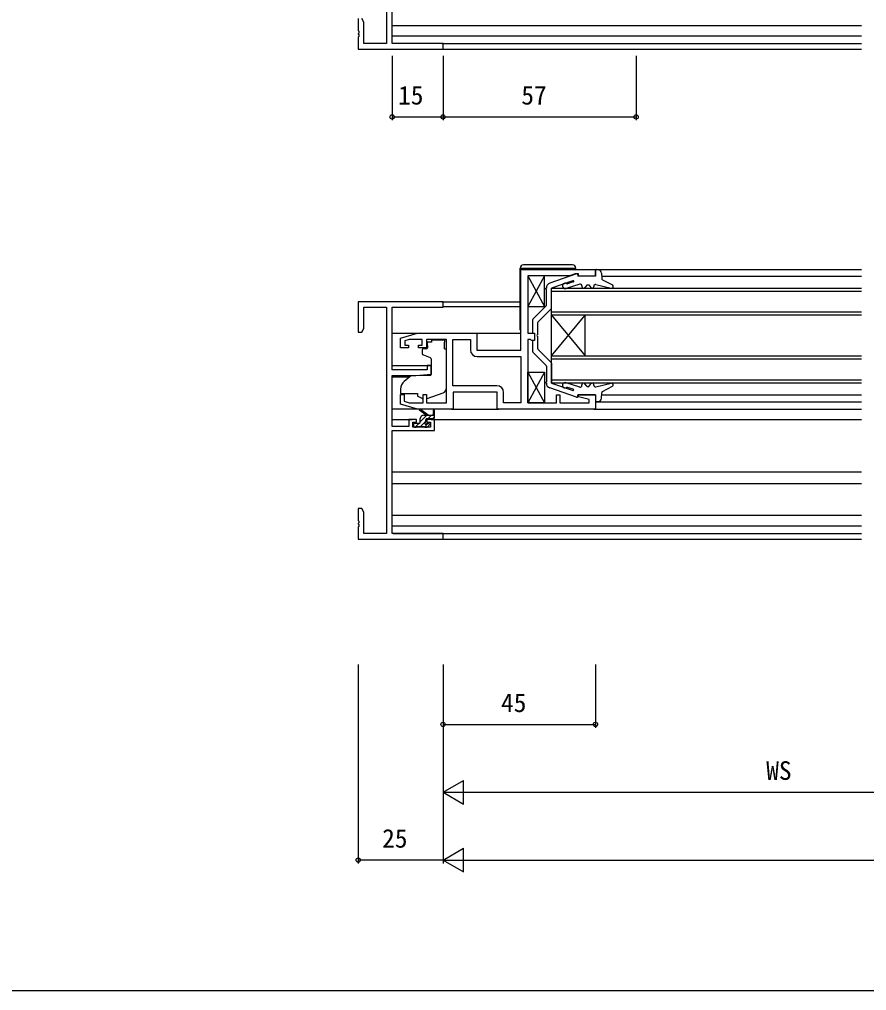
# Model space of a CAD drawing. Units: millimetres, scale not verified. Extents: x -437 to 438, y -281 to 278.
# Drawn here: x -186.8 to 63.2, y -280.9 to 5.6 of the extents above; entities that cross this region are included whole.
import ezdxf
from ezdxf.enums import TextEntityAlignment as Align

# ---------------------------------------------------------------- set-up
doc = ezdxf.new("R2010")
doc.units = ezdxf.units.MM
doc.header["$LTSCALE"] = 2
for name, color, linetype in [('0-2_YKK_11', 7, 'Continuous'), ('0-3_YKK_12', 2, 'Continuous'), ('0-4_YKK_13', 4, 'Continuous'), ('0-6_YKK_D', 6, 'Continuous'), ('0-7_YKK_ZWAK', 7, 'Continuous')]:
    doc.layers.add(name, color=color, linetype=linetype)
doc.styles.add('ＭＳ ゴシック', font='')
doc.styles.get('ＭＳ ゴシック').set_extended_font_data('MS Gothic')

msp = doc.modelspace()

# ---------------------------------------------------------------- linework, layer by layer
at = {"layer": '0-2_YKK_11'}
msp.add_line((-51.7, -93.9), (-38.8, -93.9), dxfattribs=at)
for points in [[(-78.43, 65.17), (-78.43, -1.57), (-85.17, -1.57), (-85.17, 4.709), (-85.8, 5.8)], [(-86.8, 5.8), (-86.8, 2.258), (-86.68, 2.075), (-86.68, 1.525), (-86.8, 1.342), (-86.8, 1.258), (-86.68, 1.075), (-86.68, 0.525), (-86.8, 0.342), (-86.8, -3.2), (-61.8, -3.2), (-61.8, -1.57), (-76.8, -1.57), (-76.8, 28.8)], [(-16.8, -109.4), (-45.8, -109.4), (-45.8, -104.4), (-58.8, -104.4), (-58.8, -109.4), (-69.3, -109.4), (-74.3, -107.9), (-74.3, -105.1), (-73.3, -105.1), (-73.3, -107.052), (-71.805, -107.5), (-67.7, -107.5), (-67.7, -105.1), (-66.7, -105.1), (-66.7, -107.5), (-60.8, -107.5), (-60.8, -88.9), (-66.7, -88.9), (-66.7, -91.3), (-69, -91.3), (-69, -90.5), (-67.9, -90.5), (-67.9, -88.9), (-71.805, -88.9), (-73.1, -89.288), (-73.1, -90.5), (-72, -90.5), (-72, -91.3), (-74.3, -91.3), (-74.3, -88.5), (-69.3, -87), (-51.8, -87), (-51.8, -92), (-38.8, -92), (-38.8, -68.2), (-16.8, -68.2), (-16.8, -70.2), (-21.8, -70.2), (-21.8, -69.5), (-22.8, -69.5)], [(-22.8, -69.5), (-24.448, -70.1), (-36.8, -70.1), (-36.8, -87), (-34.8, -87), (-34.8, -89.1), (-35.6, -89.1), (-35.773, -89), (-35.946, -88.9), (-36.8, -88.9), (-36.8, -107.5), (-28.3, -107.5), (-28.3, -105.2), (-27.3, -105.2), (-27.3, -107.5), (-18.7, -107.5), (-18.7, -106.561), (-21.829, -105.722), (-21.761, -105.2), (-16.8, -105.2), (-16.8, -109.4)], [(-76.8, -79.33), (-61.8, -79.33), (-61.8, -77.7), (-86.8, -77.7), (-86.8, -86.7), (-85.8, -86.7), (-85.17, -85.609), (-85.17, -79.33), (-78.43, -79.33)], [(-78.43, -79.33), (-78.43, -146.07), (-85.17, -146.07), (-85.17, -139.791), (-85.8, -138.7), (-86.8, -138.7), (-86.8, -142.242), (-86.68, -142.425), (-86.68, -142.975), (-86.8, -143.158), (-86.8, -143.242), (-86.68, -143.425), (-86.68, -143.975), (-86.8, -144.158), (-86.8, -147.7), (-61.8, -147.7), (-61.8, -146.07), (-76.8, -146.07), (-76.8, -115.7), (-64.3, -115.7), (-64.3, -112.4), (-66.6, -112.4), (-66.6, -113.2), (-65.5, -113.2), (-65.5, -114.7), (-70.7, -114.7), (-70.7, -113.2), (-69.6, -113.2), (-69.6, -112.4), (-71.9, -112.4), (-71.9, -114.5), (-76.8, -114.5), (-76.8, -99.5), (-69.8, -99.5), (-65.3, -99.106), (-65.3, -96.5), (-66.5, -96.5), (-66.5, -97.8), (-76.8, -97.8), (-76.8, -79.33)], [(-45.9, -102.5), (-58.9, -102.5), (-58.9, -88.9), (-53.7, -88.9), (-53.7, -91.9)], [(-38.8, -93.9), (-38.8, -107.5), (-43.9, -107.5), (-43.9, -104.5)]]:
    msp.add_lwpolyline(points, dxfattribs=at)
for centre, start, end in [((-51.7, -91.9), 180.00001, 269.99999), ((-45.9, -104.5), 0.00001, 89.99999)]:
    msp.add_arc(centre, 2, start, end, dxfattribs=at)
at = {"layer": '0-3_YKK_12'}
for p, q in [((-76.8, 0.7), (61.7, 0.7)), ((-62.1, -1.57), (61.7, -1.57)), ((-62.1, -3.2), (61.7, -3.2)), ((-17.1, -68.2), (61.7, -68.2)), ((-14.99, -70.2), (61.7, -70.2)), ((61.7, -74.7), (-29.8, -74.7)), ((-62.1, -77.7), (-39, -77.7)), ((-61.808, -79.1), (-39, -79.1)), ((-29.8, -80.7), (61.7, -80.7)), ((-29.8, -93.7), (-29.8, -81.7)), ((-29.8, -93.7), (-19.8, -81.7)), ((-29.8, -81.7), (-19.8, -93.7)), ((61.7, -81.7), (-29.8, -81.7)), ((-19.8, -93.7), (-19.8, -81.7)), ((-76.8, -87), (-69.227, -87)), ((-52.3, -87), (-38.8, -87)), ((-29.8, -101.7), (-29.8, -93.7)), ((-29.8, -93.7), (61.7, -93.7)), ((-76.8, -96.5), (-65.3, -96.5)), ((61.7, -94.7), (-29.8, -94.7)), ((-76.8, -99.9), (-71.677, -99.9)), ((-29.8, -100.7), (61.7, -100.7)), ((61.7, -101.7), (-29.8, -101.7)), ((-14.99, -105.2), (61.7, -105.199)), ((-16.8, -107.201), (61.7, -107.2)), ((-17.3, -109.4), (61.7, -109.4)), ((-76.8, -112.4), (-70.9, -112.4)), ((-65.3, -112.4), (61.7, -112.4)), ((-76.8, -127.9), (61.7, -127.9)), ((-76.8, -131.3), (61.7, -131.3)), ((-76.8, -143.8), (61.7, -143.8)), ((-76.5, -146.07), (61.7, -146.07)), ((-62.1, -147.7), (61.7, -147.7))]:
    msp.add_line(p, q, dxfattribs=at)
msp.add_lwpolyline([(-29.8, -81.7), (-29.8, -73.7), (61.7, -73.7)], dxfattribs=at)
at = {"layer": '0-4_YKK_13'}
for p, q in [((61.7, 3.7), (-76.8, 3.7)), ((-39, -67.8), (-22.6, -67.8)), ((-39, -86), (-39, -67.8)), ((-23.6, -66.8), (-38, -66.8)), ((-22.6, -68.2), (-22.6, -67.8)), ((-16.8, -70.2), (-16.8, -68.524)), ((-16.465, -68.226), (-15.916, -68.291)), ((-36.8, -70.1), (-31.8, -79.1)), ((-31.8, -70.1), (-36.8, -79.1)), ((-22.398, -69.517), (-30.291, -72.254)), ((-23.449, -71.552), (-29.8, -73.673)), ((-22, -69.8), (-22, -70.2)), ((-16.8, -70.2), (-22, -70.2)), ((-15.035, -69.237), (-14.962, -70.789)), ((-14.7, -71.206), (-11.818, -72.758)), ((-31.5, -73.971), (-31.5, -73.671)), ((-31.3, -73.671), (-31.5, -73.671)), ((-31.3, -73.971), (-31.5, -73.971)), ((-31.3, -73.671), (-31.3, -73.671)), ((-31.3, -73.671), (-31.3, -73.671)), ((-31.3, -78.71), (-31.3, -73.971)), ((-29.8, -79.576), (-29.8, -73.673)), ((-21.452, -72.523), (-25.498, -73.813)), ((-23.346, -71.868), (-25.054, -72.412)), ((-20.8, -73), (-20.8, -73.2)), ((-19.3, -72.7), (-19.9, -73.5)), ((-19.3, -72.7), (-18.8, -72.7)), ((-18.8, -72.7), (-18.2, -73.5)), ((-17.3, -73.078), (-17.3, -73.2)), ((-16.682, -72.592), (-12.173, -73.685)), ((-31.388, -78.922), (-35.212, -82.746)), ((-29.888, -79.788), (-33.712, -83.612)), ((-35.3, -87), (-35.3, -82.958)), ((-33.8, -87.4), (-33.8, -83.824)), ((-33.8, -91.576), (-33.8, -88)), ((-66.67, -91.6), (-67.6, -91.6)), ((-65.2, -89.6), (-66.37, -89.6)), ((-66.37, -90.6), (-66.37, -89.6)), ((-66.37, -90.6), (-66.37, -91.3)), ((-65.2, -88.93), (-61.4, -88.93)), ((-65.2, -88.93), (-65.2, -89.6)), ((-61.4, -88.93), (-61.4, -89.6)), ((-61.4, -90.6), (-61.4, -89.6)), ((-61.4, -91.6), (-61.4, -90.6)), ((-61.4, -91.6), (-60.8, -91.6)), ((-60.8, -103.155), (-60.8, -91.6)), ((-35.3, -92.442), (-35.3, -89.1)), ((-67.9, -91.9), (-67.9, -92.95)), ((-67.571, -93.42), (-65.571, -94.148)), ((-31.388, -96.478), (-35.212, -92.654)), ((-29.888, -95.612), (-33.712, -91.788)), ((-65.3, -94.596), (-65.3, -99.203)), ((-31.3, -96.69), (-31.3, -101.429)), ((-29.8, -95.824), (-29.8, -101.727)), ((-71.537, -99.783), (-73.228, -101.202)), ((-65.517, -99.502), (-70.903, -99.549)), ((-36.8, -98.5), (-31.8, -107.5)), ((-31.8, -98.5), (-36.8, -107.5)), ((-31.5, -101.429), (-31.5, -101.729)), ((-31.3, -101.429), (-31.5, -101.429)), ((-31.3, -101.729), (-31.5, -101.729)), ((-31.3, -101.729), (-31.3, -101.729)), ((-31.3, -101.729), (-31.3, -101.729)), ((-29.8, -101.727), (-23.384, -103.87)), ((-21.452, -102.877), (-25.498, -101.587)), ((-23.346, -103.532), (-25.054, -102.988)), ((-20.8, -102.4), (-20.8, -102.2)), ((-19.3, -102.7), (-19.9, -101.9)), ((-19.3, -102.7), (-18.8, -102.7)), ((-18.8, -102.7), (-18.2, -101.9)), ((-17.3, -102.322), (-17.3, -102.2)), ((-16.682, -102.808), (-12.173, -101.715)), ((-14.7, -104.194), (-11.818, -102.642)), ((-74.3, -103.5), (-74.3, -104.8)), ((-69.3, -105.1), (-69.3, -105.597)), ((-67.994, -106.206), (-69.3, -105.597)), ((-66.428, -106.241), (-61.791, -104.566)), ((-22.398, -105.883), (-30.291, -103.146)), ((-16.8, -105.2), (-22, -105.2)), ((-22, -105.6), (-22, -105.2)), ((-16.8, -105.2), (-16.8, -106.876)), ((-15.035, -106.163), (-14.962, -104.611)), ((-16.465, -107.174), (-15.916, -107.109)), ((-69.227, -109.4), (-76.8, -109.4)), ((-66.8, -111.2), (-68.619, -109.799)), ((-68.5, -113.167), (-66.533, -111.2)), ((-66.2, -111.2), (-68.418, -109.517)), ((-68.344, -111.664), (-68.036, -111.356)), ((-67.5, -111.2), (-64.3, -111.2)), ((-66.186, -112.2), (-65.186, -111.2)), ((-64.839, -112.2), (-64.3, -111.661)), ((-64.6, -110.074), (-64.799, -111.2)), ((-64.3, -111.9), (-64.3, -109.901)), ((-59.3, -109.4), (-45.3, -109.4)), ((-70.5, -113.9), (-70.5, -114.4)), ((-70.484, -113.804), (-70.296, -113.616)), ((-68.8, -113.6), (-70.2, -113.6)), ((-70.033, -114.7), (-68.933, -113.6)), ((-69.5, -114.5), (-67.4, -114.5)), ((-68.5, -113.3), (-68.5, -112.2)), ((-68.486, -114.5), (-66.9, -112.914)), ((-67.308, -114.669), (-66.239, -113.6)), ((-66.9, -113.139), (-66.9, -112.5)), ((-66.6, -112.2), (-64.6, -112.2)), ((-66.1, -113.6), (-66.439, -113.6)), ((-66.388, -114.612), (-65.888, -114.112)), ((-70.2, -114.7), (-69.7, -114.7)), ((-67.2, -114.7), (-66.6, -114.7)), ((61.7, -140.8), (-76.8, -140.8))]:
    msp.add_line(p, q, dxfattribs=at)
for points in [[(-31.8, -70.1), (-36.8, -70.1), (-36.8, -79.1), (-31.8, -79.1)], [(-31.8, -107.5), (-36.8, -107.5), (-36.8, -98.5), (-31.8, -98.5)]]:
    msp.add_lwpolyline(points, close=True, dxfattribs=at)
msp.add_lwpolyline([(-74.3, -104.8), (-69.3, -104.8), (-69.3, -105.1)], dxfattribs=at)
for centre, radius, start, end in [((-38, -67.8), 1, 90, 180), ((-23.6, -67.8), 1, 0, 90), ((-16.5, -68.524), 0.3, 83.21997, 180), ((-16.034, -69.284), 1, 2.68232, 83.21997), ((-23.396, -71.709), 0.166, 287.68045, 108.46873), ((-22.3, -69.8), 0.3, 0, 109.12451), ((-14.463, -70.766), 0.5, 182.68232, 241.68758), ((-29.8, -73.671), 1.5, 109.12451, 180), ((-25.741, -73.051), 0.8, 57.20165, 287.68045), ((-25.146, -72.126), 0.3, 237.20165, 287.68045), ((-21.3, -73), 0.5, 0, 107.68045), ((-20.3, -73.2), 0.5, 180, 323.1301), ((-17.8, -73.2), 0.5, 216.8699, 360), ((-16.8, -73.078), 0.5, 76.37961, 180), ((-12.055, -73.199), 0.5, 256.37961, 61.68758), ((-31.6, -78.71), 0.3, 315, 0), ((-30.1, -79.576), 0.3, 315, 359.99985), ((-35, -82.958), 0.3, 135, 180), ((-33.5, -83.824), 0.3, 135, 180), ((-38.5, -86), 0.5, 180, 233.1301), ((-33.8, -87.7), 0.3, 90, 270), ((-67.6, -91.9), 0.3, 90, 180), ((-66.67, -91.3), 0.3, 270, 0), ((-33.5, -91.576), 0.3, 180, 225), ((-67.4, -92.95), 0.5, 180, 250), ((-65.8, -94.596), 0.5, 0, 70), ((-35, -92.442), 0.3, 180, 225), ((-31.6, -96.69), 0.3, 360, 45), ((-30.1, -95.824), 0.3, 0.00015, 45), ((-70.894, -100.549), 1, 90.5, 130), ((-65.6, -99.203), 0.3, 270.5, 0), ((-71.3, -103.5), 3, 130, 180), ((-29.8, -101.729), 1.5, 180, 250.87549), ((-25.741, -102.349), 0.8, 72.31955, 302.79835), ((-25.146, -103.274), 0.3, 72.31955, 122.79835), ((-21.3, -102.4), 0.5, 252.31955, 0), ((-20.3, -102.2), 0.5, 36.8699, 180), ((-17.8, -102.2), 0.5, 0, 143.1301), ((-16.8, -102.322), 0.5, 180, 283.62039), ((-12.055, -102.201), 0.5, 298.31242, 103.62039), ((-62.3, -103.155), 1.5, 289.85326, 0), ((-23.396, -103.691), 0.166, 251.53127, 72.31955), ((-22.3, -105.6), 0.3, 250.87549, 0), ((-14.463, -104.634), 0.5, 118.31242, 177.31769), ((-67.571, -105.3), 1, 245, 262.59308), ((-66.768, -105.3), 1, 273.88684, 289.85326), ((-16.5, -106.876), 0.3, 180, 276.78003), ((-16.034, -106.116), 1, 276.78003, 357.31769), ((-68.6, -109.6), 0.2, 24.41711, 264.41711), ((-67.5, -112.2), 1, 90, 180), ((-64.5, -109.901), 0.2, 360, 240), ((-70.2, -113.9), 0.3, 90, 180), ((-70.2, -114.4), 0.3, 180, 270), ((-69.7, -114.5), 0.2, 270, 360), ((-68.8, -113.3), 0.3, 270, 360), ((-67.2, -114.5), 0.2, 180, 270), ((-66.9, -113.6), 0.25, 123.05573, 326.94427), ((-67.2, -113.139), 0.3, 303.05573, 360), ((-66.6, -112.5), 0.3, 90, 180), ((-66.439, -113.9), 0.3, 90, 146.94427), ((-66.1, -113.9), 0.3, 315, 90), ((-64.6, -111.9), 0.3, 270, 360), ((-66.6, -114.4), 0.3, 270, 315)]:
    msp.add_arc(centre, radius, start, end, dxfattribs=at)
at = {"layer": '0-6_YKK_D'}
for p, q in [((-76.8, -5.2), (-76.8, -24.2)), ((-61.8, -5.2), (-61.8, -24.2)), ((-61.8, -5.2), (-61.8, -24.2)), ((-4.8, -5.2), (-4.8, -24.2)), ((-76.8, -23.2), (-61.8, -23.2)), ((-61.8, -23.2), (-4.8, -23.2)), ((-86.8, -184.7), (-86.8, -243.4)), ((-61.8, -184.7), (-61.8, -243.4)), ((-61.8, -184.7), (-61.8, -243.4)), ((-61.8, -184.7), (-61.8, -203.4)), ((-16.8, -184.7), (-16.8, -203.4)), ((-61.8, -202.4), (-16.8, -202.4)), ((-61.8, -204.4), (-61.8, -223.4)), ((-61.8, -222.4), (-55.738, -218.9)), ((-55.738, -225.9), (-55.738, -218.9)), ((-61.8, -222.4), (-55.738, -225.9)), ((-61.8, -222.4), (-49.676, -222.4)), ((-54.8, -222.4), (136.2, -222.4)), ((-61.8, -242.4), (-55.738, -238.9)), ((-55.738, -245.9), (-55.738, -238.9)), ((-61.8, -242.4), (-86.8, -242.4)), ((-61.8, -242.4), (-55.738, -245.9)), ((-61.8, -242.4), (-49.676, -242.4)), ((-54.8, -242.4), (381.2, -242.4))]:
    msp.add_line(p, q, dxfattribs=at)
for centre in [(-76.8, -23.2), (-61.8, -23.2), (-61.8, -23.2), (-4.8, -23.2), (-61.8, -202.4), (-16.8, -202.4), (-86.8, -242.4)]:
    msp.add_circle(centre, 0.637, dxfattribs=at)
at = {"layer": '0-7_YKK_ZWAK'}
msp.add_lwpolyline([(-436.8, -280.9), (438.2, -280.9), (438.2, 244.1)], dxfattribs=at)

# ---------------------------------------------------------------- texts
at = {"layer": '0-6_YKK_D', "style": 'ＭＳ ゴシック'}
for s, p in [('15', (-75.053, -21.2)), ('57', (-38.691, -21.2)), ('45', (-44.669, -200.4)), ('WS', (33.584, -220.4)), ('25', (-79.755, -240.4))]:
    msp.add_text(s, height=5.499, dxfattribs=at).set_placement(p, align=Align.BOTTOM_LEFT)

doc.saveas('drawing.dxf')
